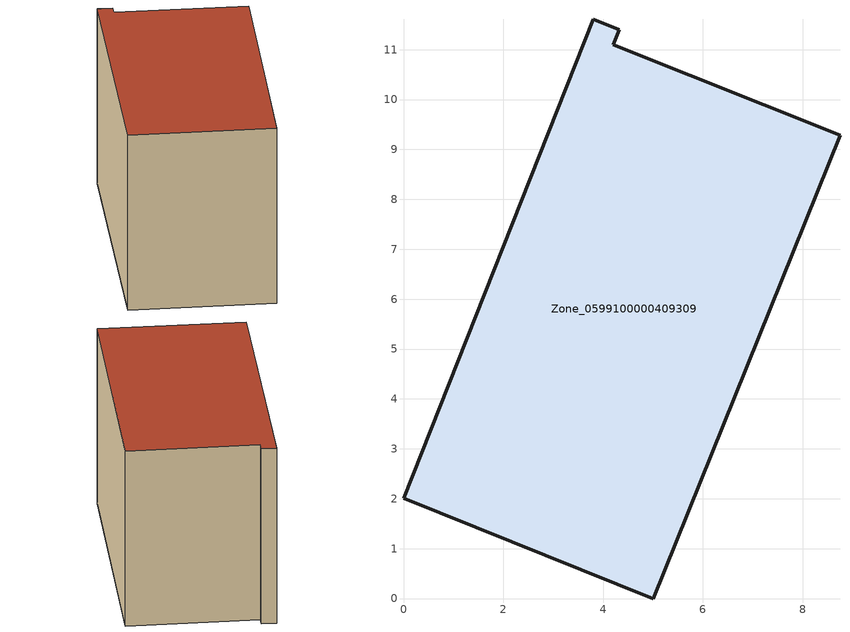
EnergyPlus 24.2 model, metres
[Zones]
Zone_0599100000409309
 floor ground (C_G): 0,2.01 3.8,11.61 4.32,11.4 4.2,11.1 8.75,9.28 5,0 z0.34
 wall outside (C_F): 4.2,11.1 4.32,11.4 3.8,11.61 0,2.01 5,0 8.75,9.28 4.2,11.1 z0.34:7.38
 roof outside (C_R): 5,0 8.75,9.28 4.2,11.1 4.32,11.4 3.8,11.61 0,2.01 z7.38
[BUILDING]
Pand.0599100000409309: North Axis=0; Terrain=City; Loads Convergence Tolerance Value=0.04; Temperature Convergence Tolerance Value=0.4; Solar Distribution=FullExterior; Maximum Number of Warmup Days=25; Minimum Number of Warmup Days=1
[Site:Location]
Rotterdam.The.Hague.AP_ZH_NLD Design_Conditions: Latitude=51.96; Longitude=4.45; Time Zone=1; Elevation=-4.5
[SITE:GROUNDTEMPERATURE:BUILDINGSURFACE]
18, 18, 18, 18, 18, 18, 18, 18, 18, 18, 18, 18
[MATERIAL] Thermal Absorptance=0.9; Solar Absorptance=0.7; Visible Absorptance=0.7
Name | Roughness | Thickness | Conductivity | Density | Specific Heat
G.TI.1992-2005 | MediumSmooth | 0.15 | 0.06 | 540 | 1210
F.TI.1992-2005 | Rough | 0.3 | 0.12 | 1920 | 840
R.TI.1992-2005 | MediumRough | 0.2 | 0.08 | 1500 | 1000
[CONSTRUCTION]
C_G: G.TI.1992-2005
C_F: F.TI.1992-2005
C_R: R.TI.1992-2005
[ZONE]
Zone_0599100000409309: Type=1; Multiplier=1; Ceiling Height=Autocalculate; Volume=Autocalculate; Floor Area=autocalculate; Part of Total Floor Area=Yes
[ZONEINFILTRATION:DESIGNFLOWRATE]
Infil_Zone_0599100000409309: Zone or ZoneList or Space or SpaceList=Zone_0599100000409309; Schedule=AlwaysOn; Design Flow Rate Calculation Method=Flow/Area; Flow Rate per Floor Area=0.0015; Constant Term Coefficient=1; Temperature Term Coefficient=0; Velocity Term Coefficient=0; Velocity Squared Term Coefficient=0
[HVACTEMPLATE:ZONE:IDEALLOADSAIRSYSTEM]
Zone_0599100000409309: Maximum Heating Supply Air Temperature=50; Minimum Cooling Supply Air Temperature=13; Maximum Heating Supply Air Humidity Ratio=0.0156; Minimum Cooling Supply Air Humidity Ratio=0.0077; Heating Limit=NoLimit; Cooling Limit=NoLimit; Dehumidification Control Type=ConstantSensibleHeatRatio; Cooling Sensible Heat Ratio=0.7; Dehumidification Setpoint=60; Humidification Control Type=None; Humidification Setpoint=30; Outdoor Air Method=None; Outdoor Air Flow Rate per Person=0.00944; Outdoor Air Flow Rate per Zone Floor Area=0; Outdoor Air Flow Rate per Zone=0; Demand Controlled Ventilation Type=None; Outdoor Air Economizer Type=NoEconomizer; Heat Recovery Type=None; Sensible Heat Recovery Effectiveness=0.7; Latent Heat Recovery Effectiveness=0.65
[ZONECONTROL:THERMOSTAT]
ThermostatControl_Zone_0599100000409309: Zone or ZoneList=Zone_0599100000409309; Control Type Schedule=DualSetpointControlType; Control 1=Thermostat_Zone_0599100000409309; Temperature Difference Between Cutout And Setpoint=0
[THERMOSTATSETPOINT:DUALSETPOINT]
Thermostat_Zone_0599100000409309: Heating Setpoint Temperature Schedule=HeatingSetpoint_Zone_0599100000409309; Cooling Setpoint Temperature Schedule=CoolingSetpoint_Zone_0599100000409309
[SCHEDULE:COMPACT]
HeatingSetpoint_Zone_0599100000409309: Through: 12/31, For: AllDays, Until: 24:00, 21
CoolingSetpoint_Zone_0599100000409309: Through: 12/31, For: AllDays, Until: 24:00, 24
DualSetpointControlType: Through: 12/31, For: AllDays, Until: 24:00, 4
AlwaysOn: Through: 12/31, For: AllDays, Until: 24:00, 1
